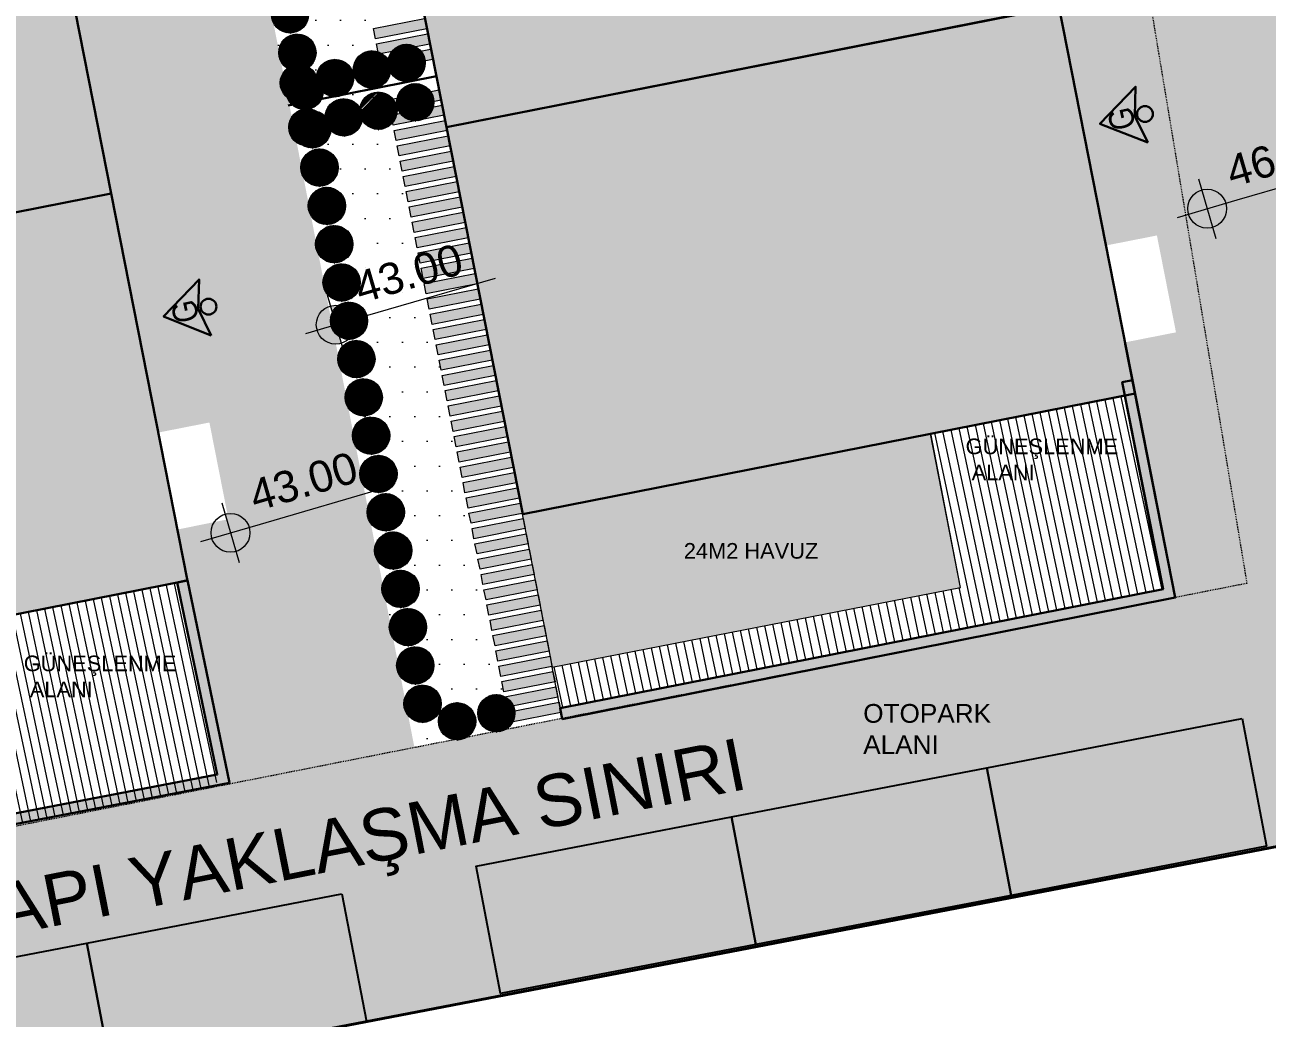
# Model space of a CAD drawing. Header units: millimetres. Extents: x 694231 to 734331, y 4486031 to 4541543.
# Drawn here: x 717781 to 720170, y 4488664 to 4490574 of the extents above; entities that cross this region are included whole.
import ezdxf
from ezdxf.enums import TextEntityAlignment as Align

# ---------------------------------------------------------------- set-up
doc = ezdxf.new("R2010")
doc.units = ezdxf.units.MM
doc.linetypes.add('AI-Linetype-22', pattern=[3.2004, 1.6002, -1.6002])
doc.linetypes.add('HIDDEN', pattern=[0.375, 0.25, -0.125])
for name, color, linetype, lineweight in [('_P10_İ_GirişBina', 250, 'Continuous', 15), ('_P2_D_4_Ç', 7, 'Continuous', 20), ('_P3_S_Duvar_Ç', 7, 'Continuous', 30), ('_P6_BT_Yesil_T', 87, 'Continuous', 5), ('A-merdiven betonarme', 41, 'HIDDEN', 9), ('BS_09_AĞAÇ', 3, 'Continuous', 0), ('DERE_TARAMA', 152, 'Continuous', 0), ('VAZİYET PLANI KOT SEMBOL BS(M)', 2, 'Continuous', 18), ('VAZİYET PLANI KOT YAZI BS(M)', 1, 'Continuous', 18)]:
    doc.layers.add(name, color=color, linetype=linetype, lineweight=lineweight)
doc.layers.add('_P2_D_4_T', color=7, linetype='Continuous', lineweight=20, true_color=0xf3e03b)
doc.layers.add('_P2_D_5_T', color=7, linetype='Continuous', lineweight=20, true_color=0x51565c)
doc.styles.add('LYO_LJD', font='times.ttf')
doc.styles.add('on02.0mm-Arial', font='arial.ttf', dxfattribs={"height": 2})
doc.styles.get("Standard").update_dxf_attribs({"font": 'arial.ttf'})

# ---------------------------------------------------------------- blocks, each defined once
blk = doc.blocks.new('bina')
at = {"lineweight": 80, "true_color": 0x904637}
h = blk.add_hatch(color=17, dxfattribs=at)
h.dxf.hatch_style = 1
h.paths.add_polyline_path([(699880.7, 4501698.9), (699733.7, 4502444.4), (698556.4, 4502212.3), (698703.1, 4501468), (699880.5, 4501700.1)])
h.paths.add_polyline_path([(699824.4, 4501984.4), (699880.4, 4501700.2), (699880.4, 4501700.2)], flags=17)
at = {"color": 7, "lineweight": 30}
blk.add_lwpolyline([(699880.7, 4501698.9), (699733.7, 4502444.4), (698556.4, 4502212.3), (698703.1, 4501468), (699880.5, 4501700.1)], close=True, dxfattribs=at)
blk = doc.blocks.new('ereff')
at = {"true_color": 0xc7c8ca}
h = blk.add_hatch(color=9, dxfattribs=at)
h.dxf.hatch_style = 1
h.paths.add_polyline_path([(-1458.1, -4329.9), (-1208.1, -4329.9), (-1208.1, -4829.9), (-1458.1, -4829.9)])
at = {"color": 30, "true_color": 0xf8991e}
blk.add_lwpolyline([(-1458.1, -4329.9), (-1208.1, -4329.9), (-1208.1, -4829.9), (-1458.1, -4829.9), (-1458.1, -4329.9)], dxfattribs=at)
blk = doc.blocks.new('G_BINA')
at = {"layer": '_P10_İ_GirişBina'}
h = blk.add_hatch(color=31, dxfattribs=at)
h.dxf.hatch_style = 1
h.paths.add_polyline_path([(-0.393, -0.098), (0, 0.488), (0.393, -0.098), (0, 0)])
h = blk.add_hatch(color=31, dxfattribs=at)
h.dxf.hatch_style = 1
edge = h.paths.add_edge_path()
edge.add_arc((0, -0.144), 0.109, 0, 360)
at = {"layer": '_P10_İ_GirişBina', "lineweight": 30}
blk.add_lwpolyline([(-0.393, -0.098), (0, 0.488), (0.393, -0.098), (0, 0)], close=True, dxfattribs=at)
blk.add_circle((0, -0.144), 0.109, dxfattribs=at)
at = {"layer": '_P10_İ_GirişBina', "insert": (0.003, 0.355), "char_height": 0.34, "width": 1.584, "attachment_point": 2, "style": 'LYO_LJD'}
blk.add_mtext('{\\fArial Narrow|b0|i0|c162|p34;G}', dxfattribs=at)
blk = doc.blocks.new('QuercusRubra')
at = {"layer": 'BS_09_AĞAÇ', "ltscale": 0.1, "true_color": 0x64815a}
h = blk.add_hatch(dxfattribs=at)
h.set_pattern_fill('ANSI31', color=77, scale=0.030992, angle=322.6119)
h.set_pattern_definition([(7.611940797, (-1785412.38719, -1842232.42255), (-0.013034216255, 0.0975318525524), [])])
edge = h.paths.add_edge_path()
edge.add_arc((0, 0), 2, 322.6119, 682.6119)
at = {"layer": 'BS_09_AĞAÇ', "color": 116}
for points in [[(-1.32, 1.15), (-1.43, 1.41)], [(-1.37, 1.3), (-1.34, 1.51)], [(-1.08, 1.41), (-1.12, 1.65)], [(-0.67, 1.42), (-0.62, 1.92)], [(0.13, 1.79), (0.3, 1.94)], [(0.41, 1.4), (0.68, 1.89)], [(0.57, 1.69), (0.51, 1.94)], [(0.52, 1.61), (0.95, 1.76)], [(0.98, 1.12), (1.17, 1.65)], [(1.07, 1.4), (1.07, 1.71)], [(1.09, 1.4), (1.36, 1.48)], [(-1.49, 1.01), (-1.78, 0.91)], [(-1.5, 1.01), (-1.69, 1.06)], [(-1.43, 1.19), (-1.66, 1.11)], [(-1.05, 1.03), (-1.57, 1.25)], [(-1.22, 1.09), (-1.49, 1.01)], [(1.2, 1.22), (1.75, 1)], [(1.45, 1.11), (1.55, 1.28)], [(1.55, 0.55), (1.94, 0.49)], [(1.65, 0.17), (2, -0.14)], [(1.74, 0.52), (1.89, 0.7)], [(1.82, 0.24), (2, 0.15)], [(1.85, 0.02), (2.01, 0.08)], [(-1.81, -0.07), (-2, -0.17)], [(-1.56, -0.25), (-1.98, -0.34)], [(-1.57, -0.96), (-1.61, -0.62), (-1.96, -0.48)], [(-1.78, -0.56), (-1.91, -0.62)], [(-1.72, -0.87), (-1.8, -0.88)], [(-1.46, -1.05), (-1.67, -1.14)], [(-1.28, -0.93), (-1.44, -1.17), (-1.56, -1.22)], [(-1.18, -1.22), (-1.31, -1.52)], [(-1.28, -0.96), (-1.08, -1.4), (-1.11, -1.68)], [(1.32, -1.29), (1.42, -1.4)], [(-1.23, -1.34), (-1.5, -1.35)], [(-1.25, -1.42), (-1.18, -1.65)], [(-0.23, -1.37), (-0.5, -1.61), (-1.03, -1.72)], [(-0.78, -1.67), (-0.76, -1.84)], [(-0.48, -1.78), (-0.61, -1.89)], [(-0.5, -1.61), (-0.47, -1.96)], [(-0.17, -1.63), (-0.35, -1.95)], [(-0.24, -1.77), (-0.1, -1.98)], [(-0.1, -1.73), (0.07, -1.97)], [(0.36, -1.7), (0.23, -2)], [(0.37, -1.58), (0.61, -1.91)], [(0.68, -1.34), (1.06, -1.72)], [(0.84, -1.5), (0.81, -1.85)], [(0.99, -1.38), (1.27, -1.58)]]:
    blk.add_lwpolyline(points, dxfattribs=at)
for points in [[(-0.7, 0.78, 0.05, 0, 0), (-1.04, 1.05, 0, 0, 0), (-1.09, 1.4, 0, 0, 0), (-1.21, 1.61, 0, 0, 0)], [(0.62, 0.91, 0.05, 0, 0), (1, 0.97, 0, 0, 0), (0.98, 1.11, 0, 0, 0), (1.44, 1.39, 0, 0, 0)], [(1.03, 0.31, 0.05, 0, 0), (1.65, 0.17, 0, 0, 0), (1.98, 0.37, 0, 0, 0)], [(0.26, -0.87, 0.0834, 0.05, 0), (-0.24, -1.37, 0.05, 0, 0), (-1.19, -1.22, 0, 0, 0), (-1.88, -0.76, 0, 0, 0)], [(-1.18, -0.34, 0.05, 0.05, 0), (-1.27, -0.68, 0.05, 0, 0), (-1.28, -0.93, 0, 0, 0), (-1.72, -1.03, 0, 0, 0)], [(0.35, -1.25, 0.05, 0, 0), (0.37, -1.98, 0, 0, 0)], [(-0.23, -1.37, 0.05, 0, 0), (-0.12, -1.74, 0, 0, 0), (-0.24, -1.96, 0, 0, 0)]]:
    blk.add_lwpolyline(points, format="xyseb", dxfattribs=at)
at = {"layer": 'BS_09_AĞAÇ', "color": 36}
for points in [[(0, 0, 0.167, 0.0834, 0), (-0.67, 0.05, 0.0834, 0.05, 0), (-0.55, 0.47, 0.05, 0.0334, 0), (-0.7, 0.78, 0.0334, 0.0334, 0), (-0.67, 1.03, 0.05, 0, 0), (-0.67, 1.4, 0, 0, 0), (-0.93, 1.77, 0, 0, 0)], [(0, 0, 0.167, 0.0834, 0), (0.26, 0.29, 0.0834, 0.0834, 0), (0.35, 0.54, 0.0834, 0.05, 0), (0.61, 0.9, 0.05, 0, 0), (0.4, 1.4, 0, 0, 0), (0.13, 1.8, 0, 0, 0), (0.1, 1.96, 0, 0, 0)], [(-0.67, 0.05, 0.0834, 0.05, 0), (-1.18, -0.35, 0.05, 0, 0), (-1.41, -0.34, 0, 0, 0), (-1.75, -0.11, 0, 0, 0), (-1.98, 0.14, 0, 0, 0)], [(0, 0, 0.167, 0.0834, 0), (0.31, -0.48, 0.0834, 0.0834, 0), (0.26, -0.85, 0.0834, 0.05, 0), (0.36, -1.25, 0.05, 0, 0), (0.99, -1.39, 0, 0, 0), (1.65, -1.19, 0, 0, 0)], [(0.28, 0.29, 0.0834, 0.05, 0), (1.02, 0.32, 0.05, 0, 0), (1.55, 0.55, 0, 0, 0), (1.79, 0.81, 0, 0, 0)]]:
    blk.add_lwpolyline(points, format="xyseb", dxfattribs=at)
at = {"layer": 'BS_09_AĞAÇ'}
blk.add_circle((0, 0), 2, dxfattribs=at)
blk = doc.blocks.new('*U2')
at = {"layer": 'VAZİYET PLANI KOT SEMBOL BS(M)', "extrusion": (-3.94233e-09, -3.15733e-08, 1)}
h = blk.add_hatch(color=5, dxfattribs=at)
h.dxf.hatch_style = 1
h.paths.add_polyline_path([(0, 7.75), (0, 0), (7.75, 0, 0.414214)])
h.paths.add_polyline_path([(0, 0), (-7.75, 0, 0.414214), (0, -7.75)])
at = {"layer": 'VAZİYET PLANI KOT SEMBOL BS(M)', "color": 5, "extrusion": (-3.94233e-09, -3.15733e-08, 1)}
blk.add_line((12.41, 0, 0), (66.39, 0, 0), dxfattribs=at)
for points in [[(0, 12.4), (0, -12.4)], [(-12.4, 0), (12.4, 0)]]:
    blk.add_lwpolyline(points, dxfattribs=at)
blk.add_circle((0, 0), 7.75, dxfattribs=at)
at = {"layer": 'VAZİYET PLANI KOT YAZI BS(M)', "extrusion": (-3.94233e-09, -3.15733e-08, 1), "style": 'on02.0mm-Arial'}
for tag, p in [('BDK', (11.82, 1.55)), ('TZK', (11.82, -18.37))]:
    blk.add_attdef(tag, text='', height=12.5, dxfattribs=at).set_placement(p, align=Align.BOTTOM_LEFT)

msp = doc.modelspace()

# ---------------------------------------------------------------- hatches: boundary and pattern name
at = {"layer": '_P2_D_4_T', "lineweight": 40, "true_color": 0x5d6970}
h = msp.add_hatch(color=251, dxfattribs=at)
h.dxf.hatch_style = 1
h.paths.add_polyline_path([(718549.9, 4490586.2), (718553.8, 4490566.5), (718455.6, 4490547.3), (718451.8, 4490567)])
h = msp.add_hatch(color=251, dxfattribs=at)
h.dxf.hatch_style = 1
h.paths.add_polyline_path([(718555.7, 4490556.7), (718559.5, 4490537.1), (718461.4, 4490517.9), (718457.5, 4490537.5)])
h = msp.add_hatch(color=251, dxfattribs=at)
h.dxf.hatch_style = 1
h.paths.add_polyline_path([(718561.4, 4490527.3), (718565.3, 4490507.6), (718467.2, 4490488.4), (718463.3, 4490508.1)])
h = msp.add_hatch(color=251, dxfattribs=at)
h.dxf.hatch_style = 1
h.paths.add_polyline_path([(718577.8, 4490449.2), (718581.7, 4490429.6), (718483.5, 4490410.4), (718479.7, 4490430)])
h = msp.add_hatch(color=251, dxfattribs=at)
h.dxf.hatch_style = 1
h.paths.add_polyline_path([(718583.6, 4490419.8), (718587.4, 4490400.2), (718489.3, 4490381), (718485.4, 4490400.6)])
h = msp.add_hatch(color=251, dxfattribs=at)
h.dxf.hatch_style = 1
h.paths.add_polyline_path([(718589.3, 4490390.4), (718593.2, 4490370.7), (718495, 4490351.5), (718491.2, 4490371.2)])
h = msp.add_hatch(color=251, dxfattribs=at)
h.dxf.hatch_style = 1
h.paths.add_polyline_path([(718595.1, 4490360.9), (718598.9, 4490341.3), (718500.8, 4490322.1), (718497, 4490341.7)])
h = msp.add_hatch(color=251, dxfattribs=at)
h.dxf.hatch_style = 1
h.paths.add_polyline_path([(718600.9, 4490331.5), (718604.7, 4490311.9), (718506.6, 4490292.6), (718502.7, 4490312.3)])
h = msp.add_hatch(color=251, dxfattribs=at)
h.dxf.hatch_style = 1
h.paths.add_polyline_path([(718606.6, 4490302), (718610.5, 4490282.4), (718512.3, 4490263.2), (718508.5, 4490282.8)])
h = msp.add_hatch(color=251, dxfattribs=at)
h.dxf.hatch_style = 1
h.paths.add_polyline_path([(718612.4, 4490272.6), (718616.2, 4490253), (718518.1, 4490233.8), (718514.2, 4490253.4)])
h = msp.add_hatch(color=251, dxfattribs=at)
h.dxf.hatch_style = 1
h.paths.add_polyline_path([(718618.1, 4490243.2), (718622, 4490223.5), (718523.8, 4490204.3), (718520, 4490224)])
h = msp.add_hatch(color=251, dxfattribs=at)
h.dxf.hatch_style = 1
h.paths.add_polyline_path([(718623.9, 4490213.7), (718627.7, 4490194.1), (718529.6, 4490174.9), (718525.8, 4490194.5)])
h = msp.add_hatch(color=251, dxfattribs=at)
h.dxf.hatch_style = 1
h.paths.add_polyline_path([(718629.7, 4490184.3), (718633.5, 4490164.6), (718535.4, 4490145.4), (718531.5, 4490165.1)])
h = msp.add_hatch(color=251, dxfattribs=at)
h.dxf.hatch_style = 1
h.paths.add_polyline_path([(718635.4, 4490154.8), (718639.3, 4490135.2), (718541.1, 4490116), (718537.3, 4490135.6)])
h = msp.add_hatch(color=251, dxfattribs=at)
h.dxf.hatch_style = 1
h.paths.add_polyline_path([(718641.2, 4490125.4), (718645, 4490105.8), (718546.9, 4490086.6), (718543, 4490106.2)])
h = msp.add_hatch(color=251, dxfattribs=at)
h.dxf.hatch_style = 1
h.paths.add_polyline_path([(718646.9, 4490095.9), (718650.8, 4490076.3), (718552.6, 4490057.1), (718548.8, 4490076.7)])
h = msp.add_hatch(color=251, dxfattribs=at)
h.dxf.hatch_style = 1
h.paths.add_polyline_path([(718652.7, 4490066.5), (718656.5, 4490046.9), (718558.4, 4490027.7), (718554.6, 4490047.3)])
h = msp.add_hatch(color=251, dxfattribs=at)
h.dxf.hatch_style = 1
h.paths.add_polyline_path([(718658.5, 4490037.1), (718662.3, 4490017.4), (718564.2, 4489998.2), (718560.3, 4490017.9)])
h = msp.add_hatch(color=251, dxfattribs=at)
h.dxf.hatch_style = 1
h.paths.add_polyline_path([(718664.2, 4490007.6), (718668.1, 4489988), (718569.9, 4489968.8), (718566.1, 4489988.4)])
h = msp.add_hatch(color=251, dxfattribs=at)
h.dxf.hatch_style = 1
h.paths.add_polyline_path([(718670, 4489978.2), (718673.8, 4489958.6), (718575.7, 4489939.3), (718571.9, 4489959)])
h = msp.add_hatch(color=251, dxfattribs=at)
h.dxf.hatch_style = 1
h.paths.add_polyline_path([(718675.8, 4489948.7), (718679.6, 4489929.1), (718581.5, 4489909.9), (718577.6, 4489929.5)])
h = msp.add_hatch(color=251, dxfattribs=at)
h.dxf.hatch_style = 1
h.paths.add_polyline_path([(718681.5, 4489919.3), (718685.4, 4489899.7), (718587.2, 4489880.5), (718583.4, 4489900.1)])
h = msp.add_hatch(color=251, dxfattribs=at)
h.dxf.hatch_style = 1
h.paths.add_polyline_path([(718687.3, 4489889.9), (718691.1, 4489870.2), (718593, 4489851), (718589.1, 4489870.7)])
h = msp.add_hatch(color=251, dxfattribs=at)
h.dxf.hatch_style = 1
h.paths.add_polyline_path([(718693, 4489860.4), (718696.9, 4489840.8), (718598.7, 4489821.6), (718594.9, 4489841.2)])
h = msp.add_hatch(color=251, dxfattribs=at)
h.dxf.hatch_style = 1
h.paths.add_polyline_path([(718698.8, 4489831), (718702.6, 4489811.3), (718604.5, 4489792.1), (718600.7, 4489811.8)])
h = msp.add_hatch(color=251, dxfattribs=at)
h.dxf.hatch_style = 1
h.paths.add_polyline_path([(718704.6, 4489801.5), (718708.4, 4489781.9), (718610.3, 4489762.7), (718606.4, 4489782.3)])
h = msp.add_hatch(color=251, dxfattribs=at)
h.dxf.hatch_style = 1
h.paths.add_polyline_path([(718710.3, 4489772.1), (718714.2, 4489752.5), (718616, 4489733.3), (718612.2, 4489752.9)])
h = msp.add_hatch(color=251, dxfattribs=at)
h.dxf.hatch_style = 1
h.paths.add_polyline_path([(718716.1, 4489742.6), (718719.9, 4489723), (718621.8, 4489703.8), (718617.9, 4489723.4)])
h = msp.add_hatch(color=251, dxfattribs=at)
h.dxf.hatch_style = 1
h.paths.add_polyline_path([(718721.8, 4489713.2), (718725.7, 4489693.6), (718627.5, 4489674.4), (718623.7, 4489694)])
h = msp.add_hatch(color=251, dxfattribs=at)
h.dxf.hatch_style = 1
h.paths.add_polyline_path([(718727.6, 4489683.8), (718731.4, 4489664.1), (718633.3, 4489644.9), (718629.5, 4489664.6)])
h = msp.add_hatch(color=251, dxfattribs=at)
h.dxf.hatch_style = 1
h.paths.add_polyline_path([(718733.4, 4489654.3), (718737.2, 4489634.7), (718639.1, 4489615.5), (718635.2, 4489635.1)])
h = msp.add_hatch(color=251, dxfattribs=at)
h.dxf.hatch_style = 1
h.paths.add_polyline_path([(718739.1, 4489624.9), (718743, 4489605.3), (718644.8, 4489586), (718641, 4489605.7)])
h = msp.add_hatch(color=251, dxfattribs=at)
h.dxf.hatch_style = 1
h.paths.add_polyline_path([(718744.9, 4489595.4), (718748.7, 4489575.8), (718650.6, 4489556.6), (718646.7, 4489576.2)])
h = msp.add_hatch(color=251, dxfattribs=at)
h.dxf.hatch_style = 1
h.paths.add_polyline_path([(718750.6, 4489566), (718754.5, 4489546.4), (718656.4, 4489527.2), (718652.5, 4489546.8)])
h = msp.add_hatch(color=251, dxfattribs=at)
h.dxf.hatch_style = 1
h.paths.add_polyline_path([(718756.4, 4489536.6), (718760.3, 4489516.9), (718662.1, 4489497.7), (718658.3, 4489517.4)])
h = msp.add_hatch(color=251, dxfattribs=at)
h.dxf.hatch_style = 1
h.paths.add_polyline_path([(718762.2, 4489507.1), (718766, 4489487.5), (718667.9, 4489468.3), (718664, 4489487.9)])
h = msp.add_hatch(color=251, dxfattribs=at)
h.dxf.hatch_style = 1
h.paths.add_polyline_path([(718767.9, 4489477.7), (718771.8, 4489458), (718673.6, 4489438.8), (718669.8, 4489458.5)])
h = msp.add_hatch(color=251, dxfattribs=at)
h.dxf.hatch_style = 1
h.paths.add_polyline_path([(718773.7, 4489448.2), (718777.5, 4489428.6), (718679.4, 4489409.4), (718675.6, 4489429)])
h = msp.add_hatch(color=251, dxfattribs=at)
h.dxf.hatch_style = 1
h.paths.add_polyline_path([(718779.5, 4489418.8), (718783.3, 4489399.2), (718685.2, 4489380), (718681.3, 4489399.6)])
h = msp.add_hatch(color=251, dxfattribs=at)
h.dxf.hatch_style = 1
h.paths.add_polyline_path([(718785.2, 4489389.3), (718789.1, 4489369.7), (718690.9, 4489350.5), (718687.1, 4489370.1)])
h = msp.add_hatch(color=251, dxfattribs=at)
h.dxf.hatch_style = 1
h.paths.add_polyline_path([(718791, 4489359.9), (718794.8, 4489340.3), (718696.7, 4489321.1), (718692.8, 4489340.7)])
h = msp.add_hatch(color=251, dxfattribs=at)
h.dxf.hatch_style = 1
h.paths.add_polyline_path([(718796.7, 4489330.5), (718800.6, 4489310.8), (718702.4, 4489291.6), (718698.6, 4489311.3)])
h = msp.add_hatch(color=251, dxfattribs=at)
h.dxf.hatch_style = 1
h.paths.add_polyline_path([(718802.5, 4489301), (718806.3, 4489281.4), (718708.2, 4489262.2), (718704.4, 4489281.8)])
h = msp.add_hatch(color=251, dxfattribs=at)
h.dxf.hatch_style = 1
h.paths.add_polyline_path([(718802.5, 4489301), (718806.3, 4489281.4), (718708.2, 4489262.2), (718704.4, 4489281.8)])
h = msp.add_hatch(color=251, dxfattribs=at)
h.dxf.hatch_style = 1
h.paths.add_polyline_path([(718808.3, 4489271.6), (718812.1, 4489252), (718714, 4489232.7), (718710.1, 4489252.4)])
at = {"layer": '_P2_D_5_T', "lineweight": 0, "true_color": 0x89693e}
h = msp.add_hatch(dxfattribs=at)
h.set_pattern_fill('ANSI31', color=47, scale=5, angle=57)
h.set_pattern_definition([(102, (21688.385, -10623.427), (-15.52809316, -3.30059809), [])])
edge = h.paths.add_edge_path()
edge.add_line((718794.9, 4489338.6), (719580.5, 4489492.3))
edge.add_line((719580.5, 4489492.3), (719523.2, 4489788))
edge.add_line((719523.2, 4489788), (719895.2, 4489860.1))
edge.add_line((719895.2, 4489860.1), (719968.5, 4489488.4))
edge.add_line((719968.5, 4489488.4), (718810.5, 4489260))
edge.add_line((718810.5, 4489260), (718795, 4489338.6))
h = msp.add_hatch(dxfattribs=at)
h.set_pattern_fill('ANSI31', color=47, scale=5, angle=57)
h.set_pattern_definition([(102, (19867.664, -10982.78), (-15.52809316, -3.30059809), [])])
edge = h.paths.add_edge_path()
edge.add_line((716974.2, 4488979.3), (717759.7, 4489133))
edge.add_line((717759.7, 4489133), (717702.5, 4489428.7))
edge.add_line((717702.5, 4489428.7), (718074.5, 4489500.7))
edge.add_line((718074.5, 4489500.7), (718151.4, 4489111))
edge.add_line((718151.4, 4489111), (716992, 4488888.1))
edge.add_line((716992, 4488888.1), (716974.3, 4488979.3))
at = {"layer": '_P3_S_Duvar_Ç', "lineweight": 30, "true_color": 0xb49383}
h = msp.add_hatch(color=33, dxfattribs=at)
h.dxf.hatch_style = 1
h.paths.add_polyline_path([(718171.3, 4489113.4), (718530.3, 4489184.2), (718049.4, 4491655.6), (717684.2, 4491583.6), (717871.7, 4490632.7), (717928, 4490347.2), (718037.8, 4489790.1), (718136, 4489809.4), (718172.6, 4489623.5), (718074.6, 4489603.5)])
at = {"layer": '_P3_S_Duvar_Ç', "lineweight": 30, "true_color": 0x939598}
h = msp.add_hatch(color=252, dxfattribs=at)
h.dxf.hatch_style = 1
h.paths.add_polyline_path([(718170.9, 4489113.3), (719993.5, 4489472.8), (719896.7, 4489963.5), (719994.8, 4489982.8), (719958.1, 4490169.1), (719860, 4490149.8), (719750, 4490707.8), (719693.9, 4490992), (719603.2, 4491452), (720093.7, 4491549.1), (720509.2, 4489055.8), (716715.8, 4488325.7), (716633.7, 4488818.9)])
at = {"layer": '_P3_S_Duvar_Ç', "lineweight": 30}
h = msp.add_hatch(color=8, dxfattribs=at)
h.dxf.hatch_style = 1
h.paths.add_polyline_path([(718814.6, 4489239), (718810.5, 4489260), (719970, 4489488.7), (719891.5, 4489886.7), (719911.1, 4489890.6), (719993.5, 4489472.8)])
edge = h.paths.add_edge_path()
edge.add_line((718069.2, 4489527.4), (718146.1, 4489137.7))
h = msp.add_hatch(color=8, dxfattribs=at)
h.dxf.hatch_style = 1
h.paths.add_polyline_path([(718074.2, 4489502), (718151.1, 4489132.3), (716636.3, 4488840.7), (716639.6, 4488821), (718174.6, 4489116.4), (718093.9, 4489505.9), (718074.2, 4489502)])
at = {"layer": '_P6_BT_Yesil_T'}
h = msp.add_hatch(dxfattribs=at)
h.set_pattern_fill('DOTS', color=256, scale=30)
h.set_pattern_definition([(0, (19848.26, -10884.465), (23.8125, 47.625), [0, -47.625])])
h.paths.add_polyline_path([(718232.2, 4491691.1), (718049.4, 4491655.6), (718530.3, 4489184.2), (718716.4, 4489220.9)])
at = {"layer": 'DERE_TARAMA'}
h = msp.add_hatch(color=133, dxfattribs=at)
h.dxf.hatch_style = 1
h.paths.add_polyline_path([(718737.7, 4489633.1), (718795.3, 4489338.7), (719580.5, 4489492.3), (719522.6, 4489787.9), (718737.3, 4489633)])

# ---------------------------------------------------------------- linework, layer by layer
at = {"color": 1, "lineweight": 40}
msp.add_lwpolyline([(720509.2, 4489055.8), (720012, 4492042.6), (716221.5, 4491295.2), (716715.8, 4488325.7)], close=True, dxfattribs=at)
at = {"color": 1, "lineweight": 30}
for points in [[(717431, 4491533.7), (716221.5, 4491295.2), (716715.8, 4488325.7), (718506.2, 4488670.3)], [(718506.2, 4488670.3), (720509.2, 4489055.8)]]:
    msp.add_lwpolyline(points, dxfattribs=at)
at = {"layer": '_P2_D_4_Ç'}
for points in [[(718549.9, 4490586.2), (718553.8, 4490566.5), (718455.6, 4490547.3), (718451.8, 4490567), (718549.9, 4490586.2)], [(718555.7, 4490556.7), (718559.5, 4490537.1), (718461.4, 4490517.9), (718457.5, 4490537.5), (718555.7, 4490556.7)], [(718561.4, 4490527.3), (718565.3, 4490507.6), (718467.2, 4490488.4), (718463.3, 4490508.1), (718561.4, 4490527.3)], [(718577.8, 4490449.2), (718581.7, 4490429.6), (718483.5, 4490410.4), (718479.7, 4490430), (718577.8, 4490449.2)], [(718583.6, 4490419.8), (718587.4, 4490400.2), (718489.3, 4490381), (718485.4, 4490400.6), (718583.6, 4490419.8)], [(718589.3, 4490390.4), (718593.2, 4490370.7), (718495, 4490351.5), (718491.2, 4490371.2), (718589.3, 4490390.4)], [(718595.1, 4490360.9), (718598.9, 4490341.3), (718500.8, 4490322.1), (718497, 4490341.7), (718595.1, 4490360.9)], [(718600.9, 4490331.5), (718604.7, 4490311.9), (718506.6, 4490292.6), (718502.7, 4490312.3), (718600.9, 4490331.5)], [(718606.6, 4490302), (718610.5, 4490282.4), (718512.3, 4490263.2), (718508.5, 4490282.8), (718606.6, 4490302)], [(718612.4, 4490272.6), (718616.2, 4490253), (718518.1, 4490233.8), (718514.2, 4490253.4), (718612.4, 4490272.6)], [(718618.1, 4490243.2), (718622, 4490223.5), (718523.8, 4490204.3), (718520, 4490224), (718618.1, 4490243.2)], [(718623.9, 4490213.7), (718627.7, 4490194.1), (718529.6, 4490174.9), (718525.8, 4490194.5), (718623.9, 4490213.7)], [(718629.7, 4490184.3), (718633.5, 4490164.6), (718535.4, 4490145.4), (718531.5, 4490165.1), (718629.7, 4490184.3)], [(718635.4, 4490154.8), (718639.3, 4490135.2), (718541.1, 4490116), (718537.3, 4490135.6), (718635.4, 4490154.8)], [(718641.2, 4490125.4), (718645, 4490105.8), (718546.9, 4490086.6), (718543, 4490106.2), (718641.2, 4490125.4)], [(718646.9, 4490095.9), (718650.8, 4490076.3), (718552.6, 4490057.1), (718548.8, 4490076.7), (718646.9, 4490095.9)], [(718652.7, 4490066.5), (718656.5, 4490046.9), (718558.4, 4490027.7), (718554.6, 4490047.3), (718652.7, 4490066.5)], [(718658.5, 4490037.1), (718662.3, 4490017.4), (718564.2, 4489998.2), (718560.3, 4490017.9), (718658.5, 4490037.1)], [(718664.2, 4490007.6), (718668.1, 4489988), (718569.9, 4489968.8), (718566.1, 4489988.4), (718664.2, 4490007.6)], [(718670, 4489978.2), (718673.8, 4489958.6), (718575.7, 4489939.3), (718571.9, 4489959), (718670, 4489978.2)], [(718675.8, 4489948.7), (718679.6, 4489929.1), (718581.5, 4489909.9), (718577.6, 4489929.5), (718675.8, 4489948.7)], [(718681.5, 4489919.3), (718685.4, 4489899.7), (718587.2, 4489880.5), (718583.4, 4489900.1), (718681.5, 4489919.3)], [(718687.3, 4489889.9), (718691.1, 4489870.2), (718593, 4489851), (718589.1, 4489870.7), (718687.3, 4489889.9)], [(718693, 4489860.4), (718696.9, 4489840.8), (718598.7, 4489821.6), (718594.9, 4489841.2), (718693, 4489860.4)], [(718698.8, 4489831), (718702.6, 4489811.3), (718604.5, 4489792.1), (718600.7, 4489811.8), (718698.8, 4489831)], [(718704.6, 4489801.5), (718708.4, 4489781.9), (718610.3, 4489762.7), (718606.4, 4489782.3), (718704.6, 4489801.5)], [(718710.3, 4489772.1), (718714.2, 4489752.5), (718616, 4489733.3), (718612.2, 4489752.9), (718710.3, 4489772.1)], [(718716.1, 4489742.6), (718719.9, 4489723), (718621.8, 4489703.8), (718617.9, 4489723.4), (718716.1, 4489742.6)], [(718721.8, 4489713.2), (718725.7, 4489693.6), (718627.5, 4489674.4), (718623.7, 4489694), (718721.8, 4489713.2)], [(718727.6, 4489683.8), (718731.4, 4489664.1), (718633.3, 4489644.9), (718629.5, 4489664.6), (718727.6, 4489683.8)], [(718733.4, 4489654.3), (718737.2, 4489634.7), (718639.1, 4489615.5), (718635.2, 4489635.1), (718733.4, 4489654.3)], [(718739.1, 4489624.9), (718743, 4489605.3), (718644.8, 4489586), (718641, 4489605.7), (718739.1, 4489624.9)], [(718744.9, 4489595.4), (718748.7, 4489575.8), (718650.6, 4489556.6), (718646.7, 4489576.2), (718744.9, 4489595.4)], [(718750.6, 4489566), (718754.5, 4489546.4), (718656.4, 4489527.2), (718652.5, 4489546.8), (718750.6, 4489566)], [(718756.4, 4489536.6), (718760.3, 4489516.9), (718662.1, 4489497.7), (718658.3, 4489517.4), (718756.4, 4489536.6)], [(718762.2, 4489507.1), (718766, 4489487.5), (718667.9, 4489468.3), (718664, 4489487.9), (718762.2, 4489507.1)], [(718767.9, 4489477.7), (718771.8, 4489458), (718673.6, 4489438.8), (718669.8, 4489458.5), (718767.9, 4489477.7)], [(718773.7, 4489448.2), (718777.5, 4489428.6), (718679.4, 4489409.4), (718675.6, 4489429), (718773.7, 4489448.2)], [(718779.5, 4489418.8), (718783.3, 4489399.2), (718685.2, 4489380), (718681.3, 4489399.6), (718779.5, 4489418.8)], [(718785.2, 4489389.3), (718789.1, 4489369.7), (718690.9, 4489350.5), (718687.1, 4489370.1), (718785.2, 4489389.3)], [(718791, 4489359.9), (718794.8, 4489340.3), (718696.7, 4489321.1), (718692.8, 4489340.7), (718791, 4489359.9)], [(718796.7, 4489330.5), (718800.6, 4489310.8), (718702.4, 4489291.6), (718698.6, 4489311.3), (718796.7, 4489330.5)], [(718802.5, 4489301), (718806.3, 4489281.4), (718708.2, 4489262.2), (718704.4, 4489281.8), (718802.5, 4489301)], [(718802.5, 4489301), (718806.3, 4489281.4), (718708.2, 4489262.2), (718704.4, 4489281.8), (718802.5, 4489301)], [(718808.3, 4489271.6), (718812.1, 4489252), (718714, 4489232.7), (718710.1, 4489252.4), (718808.3, 4489271.6)]]:
    msp.add_lwpolyline(points, close=True, dxfattribs=at)
at = {"layer": '_P2_D_5_T', "color": 47, "lineweight": 0}
msp.add_lwpolyline([(718794.9, 4489338.6), (719580.5, 4489492.3), (719523.2, 4489788), (719895.2, 4489860.1), (719968.5, 4489488.4), (718810.5, 4489260), (718795, 4489338.6)], dxfattribs=at)
at = {"layer": '_P3_S_Duvar_Ç', "lineweight": 30}
msp.add_line((719897.2, 4489961), (719975.5, 4489564.1), dxfattribs=at)
msp.add_lwpolyline([(718572.7, 4490475.6), (718287.4, 4490419.3)], dxfattribs=at)
for points in [[(718814.6, 4489239), (718810.5, 4489260), (719970, 4489488.7), (719891.5, 4489886.7), (719911.1, 4489890.6), (719993.5, 4489472.8)], [(718074.2, 4489502), (718151.1, 4489132.3), (716636.3, 4488840.7), (716639.6, 4488821), (718174.6, 4489116.4), (718093.9, 4489505.9), (718074.2, 4489502)]]:
    msp.add_lwpolyline(points, close=True, dxfattribs=at)
at = {"layer": 'A-merdiven betonarme', "color": 4, "linetype": 'AI-Linetype-22'}
msp.add_lwpolyline([(716565.3, 4491056.5), (719766.8, 4491688.4), (720131.1, 4489500), (716929.6, 4488868.4), (716565.3, 4491056.5)], dxfattribs=at)
at = {"layer": 'DERE_TARAMA', "color": 133}
msp.add_lwpolyline([(718737.7, 4489633.1), (718795.3, 4489338.7), (719580.5, 4489492.3), (719522.6, 4489787.9), (718737.3, 4489633)], close=True, dxfattribs=at)

# ---------------------------------------------------------------- block references
at = {"lineweight": 80, "rotation": 280.8933411657507}
for p in [(724649.2, 4488626.4), (724158.2, 4488531.9), (723667.2, 4488437.4), (722918.4, 4488289.2), (722427.4, 4488194.7)]:
    msp.add_blockref('ereff', p, dxfattribs=at)
at = {"layer": '_P10_İ_GirişBina', "xscale": 139.9999999410171, "yscale": 139.9999999410171, "zscale": 139.9999999410171, "rotation": 102.2110293724766}
for p in [(719915.4, 4490398.5), (718114.5, 4490027.9)]:
    msp.add_blockref('G_BINA', p, dxfattribs=at)
at = {"layer": '_P3_S_Duvar_Ç', "color": 240, "lineweight": 30, "true_color": 0xed1f24, "xscale": -1}
for p, rotation in [((-1636699.6, 8390441.5), 202.3086407541849), ((-1638521.7, 8390081.8), 202.308640764834)]:
    msp.add_blockref('bina', p, dxfattribs=dict(at, rotation=rotation))
at = {"layer": '_P3_S_Duvar_Ç', "color": 240, "lineweight": 30, "true_color": 0xed1f24}
for p in [(20035.6, -11834.6), (18213.4, -12194.3)]:
    msp.add_blockref('bina', p, dxfattribs=at)
at = {"layer": 'BS_09_AĞAÇ', "xscale": 17.92589165543927, "yscale": 17.92589165543927, "zscale": 17.92589165543927, "rotation": 37.3880592029556}
for p in [(718291, 4490594.3), (718305.2, 4490520.6), (718448.6, 4490488.3, 0), (718515.1, 4490501, 0), (718308.1, 4490462.4, 0), (718377.6, 4490471.8, 0), (718319.3, 4490447), (718460.9, 4490408.9, 0), (718531.9, 4490425.4, 0), (718394.4, 4490396.2, 0), (718324.3, 4490377.2), (718333.5, 4490373.3), (718347.7, 4490299.7), (718361.9, 4490226), (718376, 4490152.4), (718390.2, 4490078.7), (718404.4, 4490005.1), (718418.6, 4489931.4), (718432.7, 4489857.8), (718446.9, 4489784.1), (718461.1, 4489710.5), (718475.2, 4489636.8), (718489.4, 4489563.2), (718503.6, 4489489.5), (718517.8, 4489415.9), (718531.9, 4489342.2), (718545.9, 4489268.5), (718687.8, 4489250.3), (718612.3, 4489234.8)]:
    msp.add_blockref('QuercusRubra', p, dxfattribs=at)
at = {"layer": 'VAZİYET PLANI KOT SEMBOL BS(M)', "extrusion": (-4.99228e-08, 1.83037e-08, 1)}
ref = msp.add_blockref('*U2', (720054.8, 4490220.7, 0), dxfattribs=dict(at, xscale=4.821428571428654, yscale=4.821428571428654, zscale=4.821428571428654, rotation=16.29144000276388))
ref.add_attrib('BDK', '46.00', dxfattribs={"layer": 'VAZİYET PLANI KOT YAZI BS(M)', "color": 6, "extrusion": (-4.48498e-08, -1.31077e-08, 1), "height": 60.27, "rotation": 16.2914, "style": 'on02.0mm-Arial'}).set_placement((720107.4, 4490243.9, -0.1), align=Align.BOTTOM_LEFT)
ref = msp.add_blockref('*U2', (718378.9, 4489997.5, 0), dxfattribs=dict(at, xscale=4.821428571428654, yscale=4.821428571428654, zscale=4.821428571428654, rotation=16.29144000276388))
ref.add_attrib('BDK', '43.00', dxfattribs={"layer": 'VAZİYET PLANI KOT YAZI BS(M)', "color": 6, "extrusion": (-4.48498e-08, -1.31077e-08, 1), "height": 60.27, "rotation": 16.2914, "style": 'on02.0mm-Arial'}).set_placement((718431.5, 4490020.7, -0.1), align=Align.BOTTOM_LEFT)
ref = msp.add_blockref('*U2', (718176.6, 4489597.3, 0), dxfattribs=dict(at, xscale=4.821428571428654, yscale=4.821428571428654, zscale=4.821428571428654, rotation=16.29144000276388))
ref.add_attrib('BDK', '43.00', dxfattribs={"layer": 'VAZİYET PLANI KOT YAZI BS(M)', "color": 6, "extrusion": (-4.48498e-08, -1.31077e-08, 1), "height": 60.27, "rotation": 16.2914, "style": 'on02.0mm-Arial'}).set_placement((718229.2, 4489620.4, -0.1), align=Align.BOTTOM_LEFT)

# ---------------------------------------------------------------- texts
at = {"insert": (717624.7, 4488900.4), "char_height": 100, "attachment_point": 1, "rotation": 11.2128}
msp.add_mtext_dynamic_manual_height_columns('{\\C4;YAPI YAKLAŞMA SINIRI}', width=4570.029, gutter_width=625, heights=[0], dxfattribs=at)
at = {"layer": '_P3_S_Duvar_Ç', "color": 240, "lineweight": 30, "true_color": 0xed1f24, "attachment_point": 1}
for s, insert, char_height in [('{\\C7;GÜNEŞLENME\\P ALANI}', (719590.2, 4489778.5), 30), ('{\\C7;24M2 HAVUZ}', (719048.3, 4489577.6), 30), ('{\\C7;GÜNEŞLENME\\P ALANI}', (717779, 4489361.1), 30), ('{\\C7;OTOPARK\\PALANI }', (719393.3, 4489268), 36)]:
    msp.add_mtext_dynamic_manual_height_columns(s, width=15506.701, gutter_width=250, heights=[0], dxfattribs=dict(at, insert=insert, char_height=char_height))

doc.saveas('drawing.dxf')
